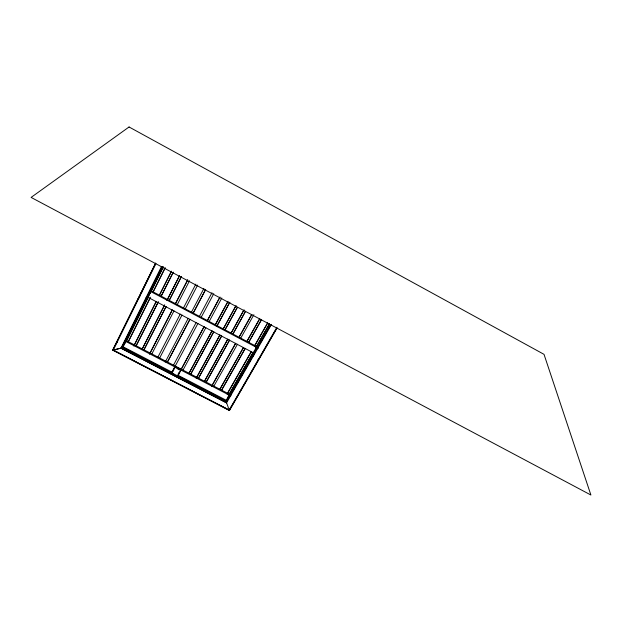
<?xml version="1.0" encoding="UTF-8"?>
<svg xmlns="http://www.w3.org/2000/svg" width="622" height="622" viewBox="0 0 622 622"><rect width="100%" height="100%" fill="white"/><g stroke="black" fill="none" stroke-linecap="round" stroke-linejoin="round"><path stroke-width="0.93" d="M257.36 361.755L258.091 359.594M254.32 353.016L256.295 347.379L253.193 352.814L251.179 358.505M230.622 407.216L229.425 410.543L112.675 350.17L155.601 263.075M229.176 410.038L113.258 350.093L229.176 410.038L276.907 327.258M226.719 401.229L228.997 395.118L230.49 395.895M225.483 401.796L228.997 395.118M155.663 263.285L112.675 350.17L121.624 347.955L226.354 402.201L229.425 410.543L277.015 328.082M155.935 263.588L113.258 350.093L120.925 348.188L226.54 402.893L271.511 324.365M120.925 348.188L161.487 266.589M145.354 299.353L146.217 297.643M121.624 347.955L162.093 266.55M162.14 266.745L122.153 347.154L226.68 401.314L270.516 324.746M124.361 340.794L125.901 341.595L122.301 348.351M126.414 340.887L149.055 295.411M149.91 293.701L163.283 266.83M126.499 340.98L148.261 297.285M151.255 291.267L163.322 267.04M128.163 341.797L150.415 297.215M152.996 292.045L165.102 267.794M128.249 341.89L150.042 298.226M153.043 292.216L165.133 268.004M133.862 345.84L156.246 301.367M159.271 295.357L171.447 271.169M133.932 345.918L156.285 301.514M159.302 295.52L171.462 271.371M136.039 345.886L158.027 302.308M161.059 296.297L173.258 272.133M136.14 345.894L158.47 301.654M161.09 296.461L173.266 272.327M177.9 375.937L180.839 370.113L174.774 366.964L171.967 372.236M142.15 349.066L164.706 304.741M166.883 300.465L179.587 275.499M142.244 349.066L164.262 305.799M167.334 299.757L179.587 275.686M166.051 306.537L143.9 349.968L166.035 306.739M169.106 300.55L181.399 276.463M169.122 300.698L181.383 276.65M149.599 353.918L172.255 309.873M175.357 303.847L187.712 279.822M149.622 353.988L172.247 310.013M175.35 303.987L187.689 280.001M151.807 354.027L174.036 310.806M177.13 304.92L189.516 280.779M157.879 357.183L180.248 314.079M183.35 308.201L195.821 284.13M159.613 358.085L182.021 315.012M185.123 309.142L197.617 285.086M171.75 372.749L174.774 366.964M175 367.571L174.246 368.994M165.227 362.09L188.225 318.285M191.327 312.415L203.907 288.437M167.419 362.074L189.998 319.21M193.147 313.231L205.703 289.385M167.404 362.128L189.951 319.327M193.1 313.348L205.641 289.541M173.452 365.269L196.187 322.476M199.289 316.614L211.985 292.729M175.179 366.164L197.951 323.401M201.062 317.547L213.774 293.677M172.644 372.003L173.841 369.748M178.226 373.939L179.035 372.438M181.212 369.305L204.047 326.752M207.235 320.812L219.48 297.992M178.016 375.369L204.125 326.659M207.32 320.711L220.032 297.013M182.938 370.199L205.89 327.584M209.085 321.644L221.821 297.961M188.964 373.324L211.954 330.92M215.624 324.148L227.496 302.253M189.026 373.301L212.055 330.834M215.266 324.902L228.072 301.281M190.682 374.219L213.711 331.845M216.93 325.92L229.736 302.354M190.744 374.195L213.812 331.759M217.031 325.835L229.86 302.23M196.225 378.184L219.846 335.071M223.08 329.17L235.497 306.506M196.311 378.168L219.963 334.994M223.197 329.085L236.096 305.55M198.402 378.23L221.595 335.997M224.837 330.095L237.27 307.447M198.488 378.215L221.712 335.919M224.954 330.018L237.41 307.338M204.405 381.348L227.714 339.215M230.987 333.306L243.684 310.362M204.506 381.34L227.854 339.153M231.112 333.26L244.096 309.803M206.115 382.235L229.464 340.141M232.745 334.232L245.457 311.303M206.216 382.227L229.604 340.071M232.869 334.193L245.41 311.583M211.635 386.184L235.575 343.36M239.346 336.619L251.653 314.6M211.752 386.184L235.73 343.297M239.035 337.388L251.832 314.491M213.812 386.231L237.472 344.223M240.621 338.384L253.893 314.693M219.784 389.333L243.412 347.488M246.732 341.61L259.599 318.822M219.916 389.341L243.583 347.434M246.911 341.548L259.802 318.728M221.486 390.219L245.154 348.398M248.473 342.535L261.364 319.762M221.626 390.227L245.332 348.359M248.66 342.473L261.567 319.661M227.45 393.314L251.241 351.609M254.577 345.754L267.53 323.043M227.123 394.169L251.428 351.57M254.779 345.7L267.748 322.95M228.678 395.032L252.975 352.518M256.318 346.672L269.287 323.976M228.352 395.887L253.17 352.487M255.556 348.304L269.513 323.891M227.108 399.386L227.947 397.917M253.846 352.658L254.732 351.103M226.354 402.201L270.741 324.684M253.185 355.994L254.087 354.423M229.751 409.641L276.782 328.136M122.207 347.076L125.901 341.595M115.972 343.842L117.395 341.789M138.053 299.042L139.849 296.538M140.891 293.281L142.228 291.43M176.119 367.011L180.007 369.033M124.921 340.98L230.739 395.919M177.604 368.916L179.548 369.927M123.094 346.804L172.481 372.399M177.589 375.043L226.089 400.179M172.605 373.783L174.58 374.809M120.979 348.11L226.571 402.799M125.442 340.211L231.057 395.063M176.158 366.926L180.699 369.281M150.065 290.295L258.41 347.465M149.583 290.987L258.2 348.289M147.686 297.16L253.309 352.783M147.29 296.647L144.428 302.393L147.912 297.378L150.742 291.695L147.29 296.647M129.065 126.981L31.1 197.415L590.9 495.019L544.017 354.346L129.065 126.981"/></g></svg>
